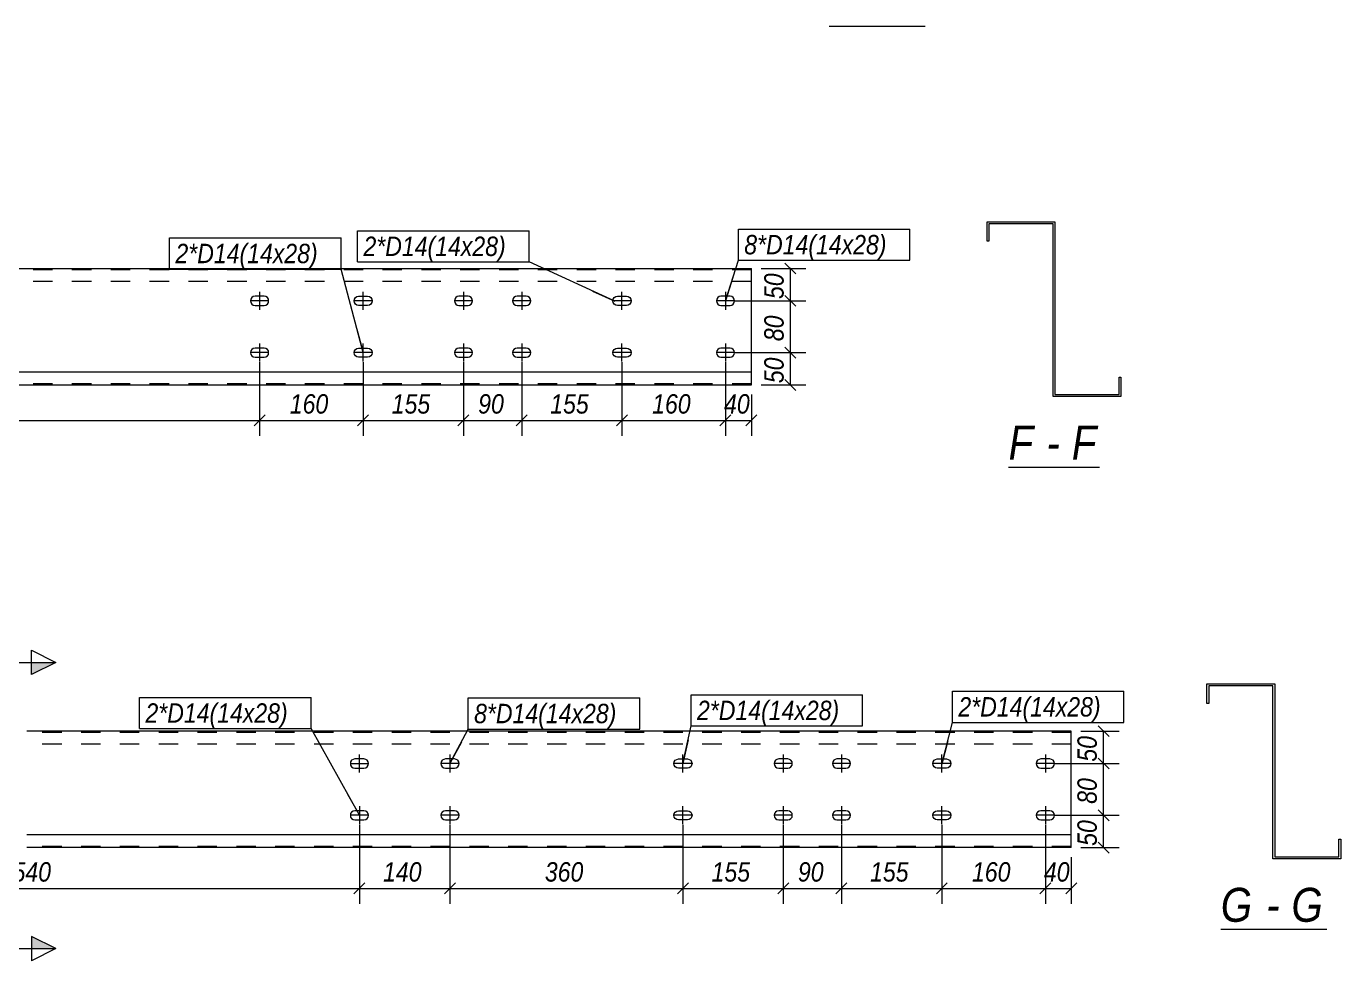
# Model space of a CAD drawing. Header units: millimetres. Extents: x 181 to 4047, y 165 to 2266.
# Drawn here: x 1389.8 to 1525.2, y 266.3 to 362.5 of the extents above; entities that cross this region are included whole.
import ezdxf

# ---------------------------------------------------------------- set-up
doc = ezdxf.new("R2010")
doc.units = ezdxf.units.MM
doc.linetypes.add('XKITLINE00', pattern=[0])
doc.linetypes.add('XKITLINE02', pattern=[4, 2, -2])
for name, color, linetype, lineweight in [('Bolt', 7, 'Continuous', 0), ('BoltMark', 3, 'Continuous', 0), ('OtherObjectType', 1, 'Continuous', 0), ('Part', 2, 'Continuous', 0), ('Section', 6, 'Continuous', 0), ('Z-DIMENSIONS', 1, 'Continuous', 0)]:
    doc.layers.add(name, color=color, linetype=linetype, lineweight=lineweight)
doc.styles.add('Arial Italic', font='ariali.ttf')

msp = doc.modelspace()

# ---------------------------------------------------------------- hatches: boundary and pattern name
at = {"layer": 'Section'}
for points in [[(1390.37, 297.02), (1392.87, 297.02), (1390.37, 295.77)], [(1390.37, 268.79), (1392.87, 267.54), (1390.37, 267.54)]]:
    msp.add_hatch(color=1, dxfattribs=at).paths.add_polyline_path(points, flags=17)

# ---------------------------------------------------------------- linework, layer by layer
at = {"layer": 'Bolt', "color": 3, "linetype": 'XKITLINE00', "lineweight": 0}
for p, q in [((1413.06, 334.58), (1412.96, 334.43)), ((1413.21, 334.69), (1413.06, 334.58)), ((1413.39, 334.72), (1413.21, 334.69)), ((1414.33, 334.72), (1413.39, 334.72)), ((1413.86, 335.19), (1413.86, 333.32)), ((1414.5, 334.69), (1414.33, 334.72)), ((1414.66, 334.58), (1414.5, 334.69)), ((1414.76, 334.43), (1414.66, 334.58)), ((1423.63, 334.43), (1423.73, 334.58)), ((1423.73, 334.58), (1423.88, 334.69)), ((1423.88, 334.69), (1424.06, 334.72)), ((1424.06, 334.72), (1424.99, 334.72)), ((1424.53, 333.32), (1424.53, 335.19)), ((1424.99, 334.72), (1425.17, 334.69)), ((1425.17, 334.69), (1425.32, 334.58)), ((1425.32, 334.58), (1425.42, 334.43)), ((1434.06, 334.58), (1433.96, 334.43)), ((1434.21, 334.69), (1434.06, 334.58)), ((1434.39, 334.72), (1434.21, 334.69)), ((1435.33, 334.72), (1434.39, 334.72)), ((1434.86, 335.19), (1434.86, 333.32)), ((1435.5, 334.69), (1435.33, 334.72)), ((1435.66, 334.58), (1435.5, 334.69)), ((1435.76, 334.43), (1435.66, 334.58)), ((1440.06, 334.58), (1439.96, 334.43)), ((1440.21, 334.69), (1440.06, 334.58)), ((1440.39, 334.72), (1440.21, 334.69)), ((1441.33, 334.72), (1440.39, 334.72)), ((1440.86, 335.19), (1440.86, 333.32)), ((1441.5, 334.69), (1441.33, 334.72)), ((1441.66, 334.58), (1441.5, 334.69)), ((1441.76, 334.43), (1441.66, 334.58)), ((1450.29, 334.43), (1450.4, 334.58)), ((1450.4, 334.58), (1450.55, 334.69)), ((1450.55, 334.69), (1450.73, 334.72)), ((1450.73, 334.72), (1451.66, 334.72)), ((1451.19, 333.32), (1451.19, 335.19)), ((1451.66, 334.72), (1451.84, 334.69)), ((1451.84, 334.69), (1451.99, 334.58)), ((1451.99, 334.58), (1452.09, 334.43)), ((1461.06, 334.58), (1460.96, 334.43)), ((1461.21, 334.69), (1461.06, 334.58)), ((1461.39, 334.72), (1461.21, 334.69)), ((1462.33, 334.72), (1461.39, 334.72)), ((1461.86, 335.19), (1461.86, 333.32)), ((1462.5, 334.69), (1462.33, 334.72)), ((1462.66, 334.58), (1462.5, 334.69)), ((1462.76, 334.43), (1462.66, 334.58)), ((1412.96, 334.43), (1412.93, 334.25)), ((1412.93, 334.25), (1412.93, 334.25)), ((1412.93, 334.25), (1412.96, 334.08)), ((1414.79, 334.25), (1412.93, 334.25)), ((1412.96, 334.08), (1413.06, 333.92)), ((1413.06, 333.92), (1413.21, 333.82)), ((1413.21, 333.82), (1413.39, 333.79)), ((1413.39, 333.79), (1414.33, 333.79)), ((1414.33, 333.79), (1414.5, 333.82)), ((1414.5, 333.82), (1414.66, 333.92)), ((1414.66, 333.92), (1414.76, 334.08)), ((1414.79, 334.25), (1414.76, 334.43)), ((1414.76, 334.08), (1414.79, 334.25)), ((1414.79, 334.25), (1414.79, 334.25)), ((1423.59, 334.25), (1423.63, 334.43)), ((1423.63, 334.08), (1423.59, 334.25)), ((1423.59, 334.25), (1423.59, 334.25)), ((1425.46, 334.25), (1423.59, 334.25)), ((1423.73, 333.92), (1423.63, 334.08)), ((1423.88, 333.82), (1423.73, 333.92)), ((1424.06, 333.79), (1423.88, 333.82)), ((1424.99, 333.79), (1424.06, 333.79)), ((1425.17, 333.82), (1424.99, 333.79)), ((1425.32, 333.92), (1425.17, 333.82)), ((1425.42, 334.08), (1425.32, 333.92)), ((1425.42, 334.43), (1425.46, 334.25)), ((1425.46, 334.25), (1425.42, 334.08)), ((1425.46, 334.25), (1425.46, 334.25)), ((1433.96, 334.43), (1433.93, 334.25)), ((1433.93, 334.25), (1433.93, 334.25)), ((1433.93, 334.25), (1433.96, 334.08)), ((1435.79, 334.25), (1433.93, 334.25)), ((1433.96, 334.08), (1434.06, 333.92)), ((1434.06, 333.92), (1434.21, 333.82)), ((1434.21, 333.82), (1434.39, 333.79)), ((1434.39, 333.79), (1435.33, 333.79)), ((1435.33, 333.79), (1435.5, 333.82)), ((1435.5, 333.82), (1435.66, 333.92)), ((1435.66, 333.92), (1435.76, 334.08)), ((1435.79, 334.25), (1435.76, 334.43)), ((1435.76, 334.08), (1435.79, 334.25)), ((1435.79, 334.25), (1435.79, 334.25)), ((1439.96, 334.43), (1439.93, 334.25)), ((1439.93, 334.25), (1439.93, 334.25)), ((1439.93, 334.25), (1439.96, 334.08)), ((1441.79, 334.25), (1439.93, 334.25)), ((1439.96, 334.08), (1440.06, 333.92)), ((1440.06, 333.92), (1440.21, 333.82)), ((1440.21, 333.82), (1440.39, 333.79)), ((1440.39, 333.79), (1441.33, 333.79)), ((1441.33, 333.79), (1441.5, 333.82)), ((1441.5, 333.82), (1441.66, 333.92)), ((1441.66, 333.92), (1441.76, 334.08)), ((1441.79, 334.25), (1441.76, 334.43)), ((1441.76, 334.08), (1441.79, 334.25)), ((1441.79, 334.25), (1441.79, 334.25)), ((1450.26, 334.25), (1450.29, 334.43)), ((1450.29, 334.08), (1450.26, 334.25)), ((1450.26, 334.25), (1450.26, 334.25)), ((1452.13, 334.25), (1450.26, 334.25)), ((1450.4, 333.92), (1450.29, 334.08)), ((1450.55, 333.82), (1450.4, 333.92)), ((1450.73, 333.79), (1450.55, 333.82)), ((1451.66, 333.79), (1450.73, 333.79)), ((1451.84, 333.82), (1451.66, 333.79)), ((1451.99, 333.92), (1451.84, 333.82)), ((1452.09, 334.08), (1451.99, 333.92)), ((1452.09, 334.43), (1452.13, 334.25)), ((1452.13, 334.25), (1452.09, 334.08)), ((1452.13, 334.25), (1452.13, 334.25)), ((1460.96, 334.43), (1460.93, 334.25)), ((1460.93, 334.25), (1460.93, 334.25)), ((1460.93, 334.25), (1460.96, 334.08)), ((1462.79, 334.25), (1460.93, 334.25)), ((1460.96, 334.08), (1461.06, 333.92)), ((1461.06, 333.92), (1461.21, 333.82)), ((1461.21, 333.82), (1461.39, 333.79)), ((1461.39, 333.79), (1462.33, 333.79)), ((1462.33, 333.79), (1462.5, 333.82)), ((1462.5, 333.82), (1462.66, 333.92)), ((1462.66, 333.92), (1462.76, 334.08)), ((1462.79, 334.25), (1462.76, 334.43)), ((1462.76, 334.08), (1462.79, 334.25)), ((1462.79, 334.25), (1462.79, 334.25)), ((1412.96, 329.1), (1412.93, 328.92)), ((1413.06, 329.25), (1412.96, 329.1)), ((1413.21, 329.35), (1413.06, 329.25)), ((1413.39, 329.39), (1413.21, 329.35)), ((1414.33, 329.39), (1413.39, 329.39)), ((1413.86, 329.85), (1413.86, 327.99)), ((1414.5, 329.35), (1414.33, 329.39)), ((1414.66, 329.25), (1414.5, 329.35)), ((1414.76, 329.1), (1414.66, 329.25)), ((1414.79, 328.92), (1414.76, 329.1)), ((1423.59, 328.92), (1423.63, 329.1)), ((1423.63, 329.1), (1423.73, 329.25)), ((1423.73, 329.25), (1423.88, 329.35)), ((1423.88, 329.35), (1424.06, 329.39)), ((1424.06, 329.39), (1424.99, 329.39)), ((1424.53, 327.99), (1424.53, 329.85)), ((1424.99, 329.39), (1425.17, 329.35)), ((1425.17, 329.35), (1425.32, 329.25)), ((1425.32, 329.25), (1425.42, 329.1)), ((1425.42, 329.1), (1425.46, 328.92)), ((1433.96, 329.1), (1433.93, 328.92)), ((1434.06, 329.25), (1433.96, 329.1)), ((1434.21, 329.35), (1434.06, 329.25)), ((1434.39, 329.39), (1434.21, 329.35)), ((1435.33, 329.39), (1434.39, 329.39)), ((1434.86, 329.85), (1434.86, 327.99)), ((1435.5, 329.35), (1435.33, 329.39)), ((1435.66, 329.25), (1435.5, 329.35)), ((1435.76, 329.1), (1435.66, 329.25)), ((1435.79, 328.92), (1435.76, 329.1)), ((1439.96, 329.1), (1439.93, 328.92)), ((1440.06, 329.25), (1439.96, 329.1)), ((1440.21, 329.35), (1440.06, 329.25)), ((1440.39, 329.39), (1440.21, 329.35)), ((1441.33, 329.39), (1440.39, 329.39)), ((1440.86, 329.85), (1440.86, 327.99)), ((1441.5, 329.35), (1441.33, 329.39)), ((1441.66, 329.25), (1441.5, 329.35)), ((1441.76, 329.1), (1441.66, 329.25)), ((1441.79, 328.92), (1441.76, 329.1)), ((1450.26, 328.92), (1450.29, 329.1)), ((1450.29, 329.1), (1450.4, 329.25)), ((1450.4, 329.25), (1450.55, 329.35)), ((1450.55, 329.35), (1450.73, 329.39)), ((1450.73, 329.39), (1451.66, 329.39)), ((1451.19, 327.99), (1451.19, 329.85)), ((1451.66, 329.39), (1451.84, 329.35)), ((1451.84, 329.35), (1451.99, 329.25)), ((1451.99, 329.25), (1452.09, 329.1)), ((1452.09, 329.1), (1452.13, 328.92)), ((1460.96, 329.1), (1460.93, 328.92)), ((1461.06, 329.25), (1460.96, 329.1)), ((1461.21, 329.35), (1461.06, 329.25)), ((1461.39, 329.39), (1461.21, 329.35)), ((1462.33, 329.39), (1461.39, 329.39)), ((1461.86, 329.85), (1461.86, 327.99)), ((1462.5, 329.35), (1462.33, 329.39)), ((1462.66, 329.25), (1462.5, 329.35)), ((1462.76, 329.1), (1462.66, 329.25)), ((1462.79, 328.92), (1462.76, 329.1)), ((1412.93, 328.92), (1412.93, 328.92)), ((1412.93, 328.92), (1412.96, 328.74)), ((1414.79, 328.92), (1412.93, 328.92)), ((1412.96, 328.74), (1413.06, 328.59)), ((1413.06, 328.59), (1413.21, 328.49)), ((1413.21, 328.49), (1413.39, 328.45)), ((1413.39, 328.45), (1414.33, 328.45)), ((1414.33, 328.45), (1414.5, 328.49)), ((1414.5, 328.49), (1414.66, 328.59)), ((1414.66, 328.59), (1414.76, 328.74)), ((1414.76, 328.74), (1414.79, 328.92)), ((1414.79, 328.92), (1414.79, 328.92)), ((1423.63, 328.74), (1423.59, 328.92)), ((1423.59, 328.92), (1423.59, 328.92)), ((1425.46, 328.92), (1423.59, 328.92)), ((1423.73, 328.59), (1423.63, 328.74)), ((1423.88, 328.49), (1423.73, 328.59)), ((1424.06, 328.45), (1423.88, 328.49)), ((1424.99, 328.45), (1424.06, 328.45)), ((1425.17, 328.49), (1424.99, 328.45)), ((1425.32, 328.59), (1425.17, 328.49)), ((1425.42, 328.74), (1425.32, 328.59)), ((1425.46, 328.92), (1425.42, 328.74)), ((1425.46, 328.92), (1425.46, 328.92)), ((1433.93, 328.92), (1433.93, 328.92)), ((1433.93, 328.92), (1433.96, 328.74)), ((1435.79, 328.92), (1433.93, 328.92)), ((1433.96, 328.74), (1434.06, 328.59)), ((1434.06, 328.59), (1434.21, 328.49)), ((1434.21, 328.49), (1434.39, 328.45)), ((1434.39, 328.45), (1435.33, 328.45)), ((1435.33, 328.45), (1435.5, 328.49)), ((1435.5, 328.49), (1435.66, 328.59)), ((1435.66, 328.59), (1435.76, 328.74)), ((1435.76, 328.74), (1435.79, 328.92)), ((1435.79, 328.92), (1435.79, 328.92)), ((1439.93, 328.92), (1439.93, 328.92)), ((1439.93, 328.92), (1439.96, 328.74)), ((1441.79, 328.92), (1439.93, 328.92)), ((1439.96, 328.74), (1440.06, 328.59)), ((1440.06, 328.59), (1440.21, 328.49)), ((1440.21, 328.49), (1440.39, 328.45)), ((1440.39, 328.45), (1441.33, 328.45)), ((1441.33, 328.45), (1441.5, 328.49)), ((1441.5, 328.49), (1441.66, 328.59)), ((1441.66, 328.59), (1441.76, 328.74)), ((1441.76, 328.74), (1441.79, 328.92)), ((1441.79, 328.92), (1441.79, 328.92)), ((1450.29, 328.74), (1450.26, 328.92)), ((1450.26, 328.92), (1450.26, 328.92)), ((1452.13, 328.92), (1450.26, 328.92)), ((1450.4, 328.59), (1450.29, 328.74)), ((1450.55, 328.49), (1450.4, 328.59)), ((1450.73, 328.45), (1450.55, 328.49)), ((1451.66, 328.45), (1450.73, 328.45)), ((1451.84, 328.49), (1451.66, 328.45)), ((1451.99, 328.59), (1451.84, 328.49)), ((1452.09, 328.74), (1451.99, 328.59)), ((1452.13, 328.92), (1452.09, 328.74)), ((1452.13, 328.92), (1452.13, 328.92)), ((1460.93, 328.92), (1460.93, 328.92)), ((1460.93, 328.92), (1460.96, 328.74)), ((1462.79, 328.92), (1460.93, 328.92)), ((1460.96, 328.74), (1461.06, 328.59)), ((1461.06, 328.59), (1461.21, 328.49)), ((1461.21, 328.49), (1461.39, 328.45)), ((1461.39, 328.45), (1462.33, 328.45)), ((1462.33, 328.45), (1462.5, 328.49)), ((1462.5, 328.49), (1462.66, 328.59)), ((1462.66, 328.59), (1462.76, 328.74)), ((1462.76, 328.74), (1462.79, 328.92)), ((1462.79, 328.92), (1462.79, 328.92)), ((1424.14, 285.67), (1424.14, 287.54)), ((1433.47, 287.54), (1433.47, 285.67)), ((1457.47, 285.67), (1457.47, 287.54)), ((1467.81, 287.54), (1467.81, 285.67)), ((1473.81, 287.54), (1473.81, 285.67)), ((1484.14, 285.67), (1484.14, 287.54)), ((1494.81, 287.54), (1494.81, 285.67)), ((1423.24, 286.78), (1423.21, 286.6)), ((1423.21, 286.6), (1423.21, 286.6)), ((1423.21, 286.6), (1423.24, 286.42)), ((1423.21, 286.6), (1425.07, 286.6)), ((1423.34, 286.93), (1423.24, 286.78)), ((1423.24, 286.42), (1423.34, 286.27)), ((1423.5, 287.03), (1423.34, 286.93)), ((1423.34, 286.27), (1423.5, 286.17)), ((1423.67, 287.07), (1423.5, 287.03)), ((1423.5, 286.17), (1423.67, 286.14)), ((1424.61, 287.07), (1423.67, 287.07)), ((1423.67, 286.14), (1424.61, 286.14)), ((1424.79, 287.03), (1424.61, 287.07)), ((1424.61, 286.14), (1424.79, 286.17)), ((1424.94, 286.93), (1424.79, 287.03)), ((1424.79, 286.17), (1424.94, 286.27)), ((1425.04, 286.78), (1424.94, 286.93)), ((1424.94, 286.27), (1425.04, 286.42)), ((1425.07, 286.6), (1425.04, 286.78)), ((1425.04, 286.42), (1425.07, 286.6)), ((1425.07, 286.6), (1425.07, 286.6)), ((1432.58, 286.78), (1432.54, 286.6)), ((1432.54, 286.6), (1432.54, 286.6)), ((1432.54, 286.6), (1432.58, 286.42)), ((1434.41, 286.6), (1432.54, 286.6)), ((1432.68, 286.93), (1432.58, 286.78)), ((1432.58, 286.42), (1432.68, 286.27)), ((1432.83, 287.03), (1432.68, 286.93)), ((1432.68, 286.27), (1432.83, 286.17)), ((1433.01, 287.07), (1432.83, 287.03)), ((1432.83, 286.17), (1433.01, 286.14)), ((1433.94, 287.07), (1433.01, 287.07)), ((1433.01, 286.14), (1433.94, 286.14)), ((1434.12, 287.03), (1433.94, 287.07)), ((1433.94, 286.14), (1434.12, 286.17)), ((1434.27, 286.93), (1434.12, 287.03)), ((1434.12, 286.17), (1434.27, 286.27)), ((1434.37, 286.78), (1434.27, 286.93)), ((1434.27, 286.27), (1434.37, 286.42)), ((1434.41, 286.6), (1434.37, 286.78)), ((1434.37, 286.42), (1434.41, 286.6)), ((1434.41, 286.6), (1434.41, 286.6)), ((1456.54, 286.6), (1456.58, 286.78)), ((1456.58, 286.42), (1456.54, 286.6)), ((1456.54, 286.6), (1456.54, 286.6)), ((1458.41, 286.6), (1456.54, 286.6)), ((1456.58, 286.78), (1456.68, 286.93)), ((1456.68, 286.27), (1456.58, 286.42)), ((1456.68, 286.93), (1456.83, 287.03)), ((1456.83, 286.17), (1456.68, 286.27)), ((1456.83, 287.03), (1457.01, 287.07)), ((1457.01, 286.14), (1456.83, 286.17)), ((1457.01, 287.07), (1457.94, 287.07)), ((1457.94, 286.14), (1457.01, 286.14)), ((1457.94, 287.07), (1458.12, 287.03)), ((1458.12, 286.17), (1457.94, 286.14)), ((1458.12, 287.03), (1458.27, 286.93)), ((1458.27, 286.27), (1458.12, 286.17)), ((1458.27, 286.93), (1458.37, 286.78)), ((1458.37, 286.42), (1458.27, 286.27)), ((1458.37, 286.78), (1458.41, 286.6)), ((1458.41, 286.6), (1458.37, 286.42)), ((1458.41, 286.6), (1458.41, 286.6)), ((1466.91, 286.78), (1466.87, 286.6)), ((1466.87, 286.6), (1466.87, 286.6)), ((1466.87, 286.6), (1466.91, 286.42)), ((1468.74, 286.6), (1466.87, 286.6)), ((1467.01, 286.93), (1466.91, 286.78)), ((1466.91, 286.42), (1467.01, 286.27)), ((1467.16, 287.03), (1467.01, 286.93)), ((1467.01, 286.27), (1467.16, 286.17)), ((1467.34, 287.07), (1467.16, 287.03)), ((1467.16, 286.17), (1467.34, 286.14)), ((1468.27, 287.07), (1467.34, 287.07)), ((1467.34, 286.14), (1468.27, 286.14)), ((1468.45, 287.03), (1468.27, 287.07)), ((1468.27, 286.14), (1468.45, 286.17)), ((1468.6, 286.93), (1468.45, 287.03)), ((1468.45, 286.17), (1468.6, 286.27)), ((1468.71, 286.78), (1468.6, 286.93)), ((1468.6, 286.27), (1468.71, 286.42)), ((1468.74, 286.6), (1468.71, 286.78)), ((1468.71, 286.42), (1468.74, 286.6)), ((1468.74, 286.6), (1468.74, 286.6)), ((1472.91, 286.78), (1472.87, 286.6)), ((1472.87, 286.6), (1472.87, 286.6)), ((1472.87, 286.6), (1472.91, 286.42)), ((1474.74, 286.6), (1472.87, 286.6)), ((1473.01, 286.93), (1472.91, 286.78)), ((1472.91, 286.42), (1473.01, 286.27)), ((1473.16, 287.03), (1473.01, 286.93)), ((1473.01, 286.27), (1473.16, 286.17)), ((1473.34, 287.07), (1473.16, 287.03)), ((1473.16, 286.17), (1473.34, 286.14)), ((1474.27, 287.07), (1473.34, 287.07)), ((1473.34, 286.14), (1474.27, 286.14)), ((1474.45, 287.03), (1474.27, 287.07)), ((1474.27, 286.14), (1474.45, 286.17)), ((1474.6, 286.93), (1474.45, 287.03)), ((1474.45, 286.17), (1474.6, 286.27)), ((1474.71, 286.78), (1474.6, 286.93)), ((1474.6, 286.27), (1474.71, 286.42)), ((1474.74, 286.6), (1474.71, 286.78)), ((1474.71, 286.42), (1474.74, 286.6)), ((1474.74, 286.6), (1474.74, 286.6)), ((1483.21, 286.6), (1483.24, 286.78)), ((1483.24, 286.42), (1483.21, 286.6)), ((1483.21, 286.6), (1483.21, 286.6)), ((1485.07, 286.6), (1483.21, 286.6)), ((1483.24, 286.78), (1483.34, 286.93)), ((1483.34, 286.27), (1483.24, 286.42)), ((1483.34, 286.93), (1483.5, 287.03)), ((1483.5, 286.17), (1483.34, 286.27)), ((1483.5, 287.03), (1483.67, 287.07)), ((1483.67, 286.14), (1483.5, 286.17)), ((1483.67, 287.07), (1484.61, 287.07)), ((1484.61, 286.14), (1483.67, 286.14)), ((1484.61, 287.07), (1484.79, 287.03)), ((1484.79, 286.17), (1484.61, 286.14)), ((1484.79, 287.03), (1484.94, 286.93)), ((1484.94, 286.27), (1484.79, 286.17)), ((1484.94, 286.93), (1485.04, 286.78)), ((1485.04, 286.42), (1484.94, 286.27)), ((1485.04, 286.78), (1485.07, 286.6)), ((1485.07, 286.6), (1485.04, 286.42)), ((1485.07, 286.6), (1485.07, 286.6)), ((1493.91, 286.78), (1493.87, 286.6)), ((1493.87, 286.6), (1493.87, 286.6)), ((1493.87, 286.6), (1493.91, 286.42)), ((1495.74, 286.6), (1493.87, 286.6)), ((1494.01, 286.93), (1493.91, 286.78)), ((1493.91, 286.42), (1494.01, 286.27)), ((1494.16, 287.03), (1494.01, 286.93)), ((1494.01, 286.27), (1494.16, 286.17)), ((1494.34, 287.07), (1494.16, 287.03)), ((1494.16, 286.17), (1494.34, 286.14)), ((1495.27, 287.07), (1494.34, 287.07)), ((1494.34, 286.14), (1495.27, 286.14)), ((1495.45, 287.03), (1495.27, 287.07)), ((1495.27, 286.14), (1495.45, 286.17)), ((1495.6, 286.93), (1495.45, 287.03)), ((1495.45, 286.17), (1495.6, 286.27)), ((1495.71, 286.78), (1495.6, 286.93)), ((1495.6, 286.27), (1495.71, 286.42)), ((1495.74, 286.6), (1495.71, 286.78)), ((1495.71, 286.42), (1495.74, 286.6)), ((1495.74, 286.6), (1495.74, 286.6)), ((1423.5, 281.7), (1423.34, 281.6)), ((1423.67, 281.74), (1423.5, 281.7)), ((1424.61, 281.74), (1423.67, 281.74)), ((1424.14, 282.2), (1424.14, 280.34)), ((1424.79, 281.7), (1424.61, 281.74)), ((1424.94, 281.6), (1424.79, 281.7)), ((1432.83, 281.7), (1432.68, 281.6)), ((1433.01, 281.74), (1432.83, 281.7)), ((1433.94, 281.74), (1433.01, 281.74)), ((1433.47, 282.2), (1433.47, 280.34)), ((1434.12, 281.7), (1433.94, 281.74)), ((1434.27, 281.6), (1434.12, 281.7)), ((1456.68, 281.6), (1456.83, 281.7)), ((1456.83, 281.7), (1457.01, 281.74)), ((1457.01, 281.74), (1457.94, 281.74)), ((1457.47, 280.34), (1457.47, 282.2)), ((1457.94, 281.74), (1458.12, 281.7)), ((1458.12, 281.7), (1458.27, 281.6)), ((1467.16, 281.7), (1467.01, 281.6)), ((1467.34, 281.74), (1467.16, 281.7)), ((1468.27, 281.74), (1467.34, 281.74)), ((1467.81, 282.2), (1467.81, 280.34)), ((1468.45, 281.7), (1468.27, 281.74)), ((1468.6, 281.6), (1468.45, 281.7)), ((1473.16, 281.7), (1473.01, 281.6)), ((1473.34, 281.74), (1473.16, 281.7)), ((1474.27, 281.74), (1473.34, 281.74)), ((1473.81, 282.2), (1473.81, 280.34)), ((1474.45, 281.7), (1474.27, 281.74)), ((1474.6, 281.6), (1474.45, 281.7)), ((1483.34, 281.6), (1483.5, 281.7)), ((1483.5, 281.7), (1483.67, 281.74)), ((1483.67, 281.74), (1484.61, 281.74)), ((1484.14, 280.34), (1484.14, 282.2)), ((1484.61, 281.74), (1484.79, 281.7)), ((1484.79, 281.7), (1484.94, 281.6)), ((1494.16, 281.7), (1494.01, 281.6)), ((1494.34, 281.74), (1494.16, 281.7)), ((1495.27, 281.74), (1494.34, 281.74)), ((1494.81, 282.2), (1494.81, 280.34)), ((1495.45, 281.7), (1495.27, 281.74)), ((1495.6, 281.6), (1495.45, 281.7)), ((1423.24, 281.45), (1423.21, 281.27)), ((1423.21, 281.27), (1423.21, 281.27)), ((1423.21, 281.27), (1423.24, 281.09)), ((1425.07, 281.27), (1423.21, 281.27)), ((1423.34, 281.6), (1423.24, 281.45)), ((1423.24, 281.09), (1423.34, 280.94)), ((1423.34, 280.94), (1423.5, 280.84)), ((1423.5, 280.84), (1423.67, 280.8)), ((1423.67, 280.8), (1424.61, 280.8)), ((1424.61, 280.8), (1424.79, 280.84)), ((1424.79, 280.84), (1424.94, 280.94)), ((1425.04, 281.45), (1424.94, 281.6)), ((1424.94, 280.94), (1425.04, 281.09)), ((1425.07, 281.27), (1425.04, 281.45)), ((1425.04, 281.09), (1425.07, 281.27)), ((1425.07, 281.27), (1425.07, 281.27)), ((1432.58, 281.45), (1432.54, 281.27)), ((1432.54, 281.27), (1432.54, 281.27)), ((1432.54, 281.27), (1432.58, 281.09)), ((1434.41, 281.27), (1432.54, 281.27)), ((1432.68, 281.6), (1432.58, 281.45)), ((1432.58, 281.09), (1432.68, 280.94)), ((1432.68, 280.94), (1432.83, 280.84)), ((1432.83, 280.84), (1433.01, 280.8)), ((1433.01, 280.8), (1433.94, 280.8)), ((1433.94, 280.8), (1434.12, 280.84)), ((1434.12, 280.84), (1434.27, 280.94)), ((1434.37, 281.45), (1434.27, 281.6)), ((1434.27, 280.94), (1434.37, 281.09)), ((1434.41, 281.27), (1434.37, 281.45)), ((1434.37, 281.09), (1434.41, 281.27)), ((1434.41, 281.27), (1434.41, 281.27)), ((1456.54, 281.27), (1456.58, 281.45)), ((1456.58, 281.09), (1456.54, 281.27)), ((1456.54, 281.27), (1456.54, 281.27)), ((1458.41, 281.27), (1456.54, 281.27)), ((1456.58, 281.45), (1456.68, 281.6)), ((1456.68, 280.94), (1456.58, 281.09)), ((1456.83, 280.84), (1456.68, 280.94)), ((1457.01, 280.8), (1456.83, 280.84)), ((1457.94, 280.8), (1457.01, 280.8)), ((1458.12, 280.84), (1457.94, 280.8)), ((1458.27, 280.94), (1458.12, 280.84)), ((1458.27, 281.6), (1458.37, 281.45)), ((1458.37, 281.09), (1458.27, 280.94)), ((1458.37, 281.45), (1458.41, 281.27)), ((1458.41, 281.27), (1458.37, 281.09)), ((1458.41, 281.27), (1458.41, 281.27)), ((1466.91, 281.45), (1466.87, 281.27)), ((1466.87, 281.27), (1466.87, 281.27)), ((1466.87, 281.27), (1466.91, 281.09)), ((1468.74, 281.27), (1466.87, 281.27)), ((1467.01, 281.6), (1466.91, 281.45)), ((1466.91, 281.09), (1467.01, 280.94)), ((1467.01, 280.94), (1467.16, 280.84)), ((1467.16, 280.84), (1467.34, 280.8)), ((1467.34, 280.8), (1468.27, 280.8)), ((1468.27, 280.8), (1468.45, 280.84)), ((1468.45, 280.84), (1468.6, 280.94)), ((1468.71, 281.45), (1468.6, 281.6)), ((1468.6, 280.94), (1468.71, 281.09)), ((1468.74, 281.27), (1468.71, 281.45)), ((1468.71, 281.09), (1468.74, 281.27)), ((1468.74, 281.27), (1468.74, 281.27)), ((1472.91, 281.45), (1472.87, 281.27)), ((1472.87, 281.27), (1472.87, 281.27)), ((1472.87, 281.27), (1472.91, 281.09)), ((1474.74, 281.27), (1472.87, 281.27)), ((1473.01, 281.6), (1472.91, 281.45)), ((1472.91, 281.09), (1473.01, 280.94)), ((1473.01, 280.94), (1473.16, 280.84)), ((1473.16, 280.84), (1473.34, 280.8)), ((1473.34, 280.8), (1474.27, 280.8)), ((1474.27, 280.8), (1474.45, 280.84)), ((1474.45, 280.84), (1474.6, 280.94)), ((1474.71, 281.45), (1474.6, 281.6)), ((1474.6, 280.94), (1474.71, 281.09)), ((1474.74, 281.27), (1474.71, 281.45)), ((1474.71, 281.09), (1474.74, 281.27)), ((1474.74, 281.27), (1474.74, 281.27)), ((1483.21, 281.27), (1483.24, 281.45)), ((1483.24, 281.09), (1483.21, 281.27)), ((1483.21, 281.27), (1483.21, 281.27)), ((1485.07, 281.27), (1483.21, 281.27)), ((1483.24, 281.45), (1483.34, 281.6)), ((1483.34, 280.94), (1483.24, 281.09)), ((1483.5, 280.84), (1483.34, 280.94)), ((1483.67, 280.8), (1483.5, 280.84)), ((1484.61, 280.8), (1483.67, 280.8)), ((1484.79, 280.84), (1484.61, 280.8)), ((1484.94, 280.94), (1484.79, 280.84)), ((1484.94, 281.6), (1485.04, 281.45)), ((1485.04, 281.09), (1484.94, 280.94)), ((1485.04, 281.45), (1485.07, 281.27)), ((1485.07, 281.27), (1485.04, 281.09)), ((1485.07, 281.27), (1485.07, 281.27)), ((1493.91, 281.45), (1493.87, 281.27)), ((1493.87, 281.27), (1493.87, 281.27)), ((1493.87, 281.27), (1493.91, 281.09)), ((1495.74, 281.27), (1493.87, 281.27)), ((1494.01, 281.6), (1493.91, 281.45)), ((1493.91, 281.09), (1494.01, 280.94)), ((1494.01, 280.94), (1494.16, 280.84)), ((1494.16, 280.84), (1494.34, 280.8)), ((1494.34, 280.8), (1495.27, 280.8)), ((1495.27, 280.8), (1495.45, 280.84)), ((1495.45, 280.84), (1495.6, 280.94)), ((1495.71, 281.45), (1495.6, 281.6)), ((1495.6, 280.94), (1495.71, 281.09)), ((1495.74, 281.27), (1495.71, 281.45)), ((1495.71, 281.09), (1495.74, 281.27)), ((1495.74, 281.27), (1495.74, 281.27))]:
    msp.add_line(p, q, dxfattribs=at)
at = {"layer": 'BoltMark', "color": 3, "linetype": 'XKITLINE00', "lineweight": 0}
for p, q in [((1423.96, 341.47), (1441.62, 341.47)), ((1423.96, 338.27), (1423.96, 341.47)), ((1441.62, 338.27), (1441.62, 341.47)), ((1463.19, 341.64), (1480.84, 341.64)), ((1463.19, 338.44), (1463.19, 341.64)), ((1480.84, 338.44), (1480.84, 341.64)), ((1404.59, 340.73), (1422.25, 340.73)), ((1404.59, 337.53), (1404.59, 340.73)), ((1422.25, 337.53), (1422.25, 340.73)), ((1404.59, 337.53), (1422.25, 337.53)), ((1424.53, 328.92), (1422.25, 337.53)), ((1423.96, 338.27), (1441.62, 338.27)), ((1450.44, 334.22), (1441.62, 338.27)), ((1461.86, 334.25), (1463.19, 338.44)), ((1463.19, 338.44), (1480.84, 338.44)), ((1462.61, 336.64), (1461.86, 334.25)), ((1448.17, 335.26), (1450.44, 334.22)), ((1423.89, 331.34), (1424.53, 328.92)), ((1485.25, 294.04), (1502.91, 294.04)), ((1485.25, 290.84), (1485.25, 294.04)), ((1502.91, 290.84), (1502.91, 294.04)), ((1401.5, 293.4), (1419.16, 293.4)), ((1401.5, 290.2), (1401.5, 293.4)), ((1419.16, 290.2), (1419.16, 293.4)), ((1435.36, 293.35), (1453.02, 293.35)), ((1435.36, 290.15), (1435.36, 293.35)), ((1453.02, 290.15), (1453.02, 293.35)), ((1458.32, 293.67), (1475.98, 293.67)), ((1458.32, 290.47), (1458.32, 293.67)), ((1475.98, 290.47), (1475.98, 293.67)), ((1401.5, 290.2), (1419.16, 290.2)), ((1424.14, 281.27), (1419.16, 290.2)), ((1433.47, 286.6), (1435.36, 290.15)), ((1435.36, 290.15), (1453.02, 290.15)), ((1457.47, 286.6), (1458.32, 290.47)), ((1458.32, 290.47), (1475.98, 290.47)), ((1484.14, 286.52), (1485.25, 290.84)), ((1485.25, 290.84), (1502.91, 290.84)), ((1434.65, 288.81), (1433.47, 286.6)), ((1458.01, 289.05), (1457.47, 286.6)), ((1484.76, 288.95), (1484.14, 286.52)), ((1422.92, 283.45), (1424.14, 281.27))]:
    msp.add_line(p, q, dxfattribs=at)
at = {"layer": 'OtherObjectType', "color": 1, "linetype": 'XKITLINE00', "lineweight": 0}
for p, q in [((1472.53, 362.53), (1482.41, 362.53)), ((1491.02, 317.14), (1500.38, 317.14)), ((1512.88, 269.55), (1523.79, 269.55))]:
    msp.add_line(p, q, dxfattribs=at)
at = {"layer": 'Part', "color": 2, "linetype": 'XKITLINE00', "lineweight": 0}
for p, q in [((1488.8, 340.39), (1488.8, 342.39)), ((1488.8, 342.39), (1495.8, 342.39)), ((1495.6, 342.19), (1489, 342.19)), ((1489, 342.19), (1489, 340.39)), ((1495.6, 324.39), (1495.6, 342.19)), ((1495.8, 342.39), (1495.8, 324.59)), ((1489, 340.39), (1488.8, 340.39)), ((1379.83, 337.59), (1464.53, 337.59)), ((1464.53, 325.59), (1464.53, 337.59)), ((1464.53, 326.92), (1379.83, 326.92)), ((1502.4, 324.59), (1502.4, 326.39)), ((1502.4, 326.39), (1502.6, 326.39)), ((1502.6, 326.39), (1502.6, 324.39)), ((1379.83, 325.59), (1464.53, 325.59)), ((1502.6, 324.39), (1495.6, 324.39)), ((1495.8, 324.59), (1502.4, 324.59)), ((1511.44, 292.8), (1511.44, 294.8)), ((1511.44, 294.8), (1518.44, 294.8)), ((1518.24, 294.6), (1511.64, 294.6)), ((1511.64, 294.6), (1511.64, 292.8)), ((1518.24, 276.8), (1518.24, 294.6)), ((1518.44, 294.8), (1518.44, 277)), ((1511.64, 292.8), (1511.44, 292.8)), ((1497.47, 289.94), (1389.87, 289.94)), ((1497.47, 277.94), (1497.47, 289.94)), ((1497.47, 279.27), (1389.87, 279.27)), ((1497.47, 277.94), (1389.87, 277.94)), ((1525.04, 277), (1525.04, 278.8)), ((1525.04, 278.8), (1525.24, 278.8)), ((1525.24, 278.8), (1525.24, 276.8)), ((1525.24, 276.8), (1518.24, 276.8)), ((1518.44, 277), (1525.04, 277))]:
    msp.add_line(p, q, dxfattribs=at)
at = {"layer": 'Part', "color": 7, "linetype": 'XKITLINE02', "lineweight": 0}
for p, q in [((1464.53, 337.45), (1379.83, 337.45)), ((1464.53, 336.25), (1379.83, 336.25)), ((1464.53, 325.72), (1379.83, 325.72)), ((1497.47, 289.8), (1389.87, 289.8)), ((1497.47, 288.6), (1389.87, 288.6)), ((1497.47, 278.07), (1389.87, 278.07))]:
    msp.add_line(p, q, dxfattribs=at)
at = {"layer": 'Section', "color": 1, "linetype": 'XKITLINE00', "lineweight": 0}
for p, q in [((1390.37, 295.77), (1390.37, 298.27)), ((1390.37, 298.27), (1392.87, 297.02)), ((1384.87, 297.02), (1392.87, 297.02)), ((1392.87, 297.02), (1390.37, 295.77)), ((1392.87, 267.54), (1390.37, 268.79)), ((1390.37, 268.79), (1390.37, 266.29)), ((1384.87, 267.54), (1392.87, 267.54)), ((1392.87, 267.54), (1390.37, 266.29))]:
    msp.add_line(p, q, dxfattribs=at)
at = {"layer": 'Z-DIMENSIONS', "color": 4, "linetype": 'XKITLINE00', "lineweight": 0}
for p, q in [((1465.53, 337.59), (1470.15, 337.59)), ((1467.98, 338.15), (1469.11, 337.02)), ((1468.55, 334.25), (1468.55, 337.59)), ((1467.98, 334.82), (1469.11, 333.69)), ((1467.98, 334.82), (1469.11, 333.69)), ((1462.86, 334.25), (1470.15, 334.25)), ((1462.86, 334.25), (1470.15, 334.25)), ((1468.55, 328.92), (1468.55, 334.25)), ((1467.98, 329.49), (1469.11, 328.35)), ((1467.98, 329.49), (1469.11, 328.35)), ((1413.86, 327.92), (1413.86, 320.34)), ((1413.86, 327.92), (1413.86, 320.34)), ((1424.53, 327.92), (1424.53, 320.34)), ((1424.53, 327.92), (1424.53, 320.34)), ((1434.86, 327.92), (1434.86, 320.34)), ((1434.86, 327.92), (1434.86, 320.34)), ((1440.86, 327.92), (1440.86, 320.34)), ((1440.86, 327.92), (1440.86, 320.34)), ((1451.19, 327.92), (1451.19, 320.34)), ((1451.19, 327.92), (1451.19, 320.34)), ((1461.86, 327.92), (1461.86, 320.34)), ((1461.86, 327.92), (1461.86, 320.34)), ((1462.86, 328.92), (1470.15, 328.92)), ((1462.86, 328.92), (1470.15, 328.92)), ((1468.55, 325.59), (1468.55, 328.92)), ((1465.53, 325.59), (1470.15, 325.59)), ((1467.98, 326.15), (1469.11, 325.02)), ((1464.53, 324.59), (1464.53, 320.34)), ((1414.42, 322.5), (1413.29, 321.37)), ((1414.42, 322.5), (1413.29, 321.37)), ((1425.09, 322.5), (1423.96, 321.37)), ((1425.09, 322.5), (1423.96, 321.37)), ((1435.42, 322.5), (1434.29, 321.37)), ((1435.42, 322.5), (1434.29, 321.37)), ((1441.42, 322.5), (1440.29, 321.37)), ((1441.42, 322.5), (1440.29, 321.37)), ((1451.76, 322.5), (1450.63, 321.37)), ((1451.76, 322.5), (1450.63, 321.37)), ((1462.42, 322.5), (1461.29, 321.37)), ((1462.42, 322.5), (1461.29, 321.37)), ((1465.09, 322.5), (1463.96, 321.37)), ((1345.93, 321.94), (1413.86, 321.94)), ((1413.86, 321.94), (1424.53, 321.94)), ((1424.53, 321.94), (1434.86, 321.94)), ((1434.86, 321.94), (1440.86, 321.94)), ((1440.86, 321.94), (1451.19, 321.94)), ((1451.19, 321.94), (1461.86, 321.94)), ((1461.86, 321.94), (1464.53, 321.94)), ((1498.47, 289.94), (1502.41, 289.94)), ((1500.24, 290.5), (1501.38, 289.37)), ((1500.81, 286.6), (1500.81, 289.94)), ((1500.24, 287.17), (1501.38, 286.04)), ((1500.24, 287.17), (1501.38, 286.04)), ((1495.81, 286.6), (1502.41, 286.6)), ((1495.81, 286.6), (1502.41, 286.6)), ((1500.81, 281.27), (1500.81, 286.6)), ((1500.24, 281.84), (1501.38, 280.7)), ((1500.24, 281.84), (1501.38, 280.7)), ((1495.81, 281.27), (1502.41, 281.27)), ((1495.81, 281.27), (1502.41, 281.27)), ((1500.81, 277.94), (1500.81, 281.27)), ((1424.14, 280.27), (1424.14, 272.14)), ((1424.14, 280.27), (1424.14, 272.14)), ((1433.47, 280.27), (1433.47, 272.14)), ((1433.47, 280.27), (1433.47, 272.14)), ((1457.47, 280.27), (1457.47, 272.14)), ((1457.47, 280.27), (1457.47, 272.14)), ((1467.81, 280.27), (1467.81, 272.14)), ((1467.81, 280.27), (1467.81, 272.14)), ((1473.81, 280.27), (1473.81, 272.14)), ((1473.81, 280.27), (1473.81, 272.14)), ((1484.14, 280.27), (1484.14, 272.14)), ((1484.14, 280.27), (1484.14, 272.14)), ((1494.81, 280.27), (1494.81, 272.14)), ((1494.81, 280.27), (1494.81, 272.14)), ((1498.47, 277.94), (1502.41, 277.94)), ((1500.24, 278.5), (1501.38, 277.37)), ((1497.47, 276.94), (1497.47, 272.14)), ((1355.97, 273.74), (1424.14, 273.74)), ((1424.71, 274.31), (1423.58, 273.18)), ((1424.71, 274.31), (1423.58, 273.18)), ((1424.14, 273.74), (1433.47, 273.74)), ((1434.04, 274.31), (1432.91, 273.18)), ((1434.04, 274.31), (1432.91, 273.18)), ((1433.47, 273.74), (1457.47, 273.74)), ((1458.04, 274.31), (1456.91, 273.18)), ((1458.04, 274.31), (1456.91, 273.18)), ((1457.47, 273.74), (1467.81, 273.74)), ((1468.37, 274.31), (1467.24, 273.18)), ((1468.37, 274.31), (1467.24, 273.18)), ((1467.81, 273.74), (1473.81, 273.74)), ((1474.37, 274.31), (1473.24, 273.18)), ((1474.37, 274.31), (1473.24, 273.18)), ((1473.81, 273.74), (1484.14, 273.74)), ((1484.71, 274.31), (1483.58, 273.18)), ((1484.71, 274.31), (1483.58, 273.18)), ((1484.14, 273.74), (1494.81, 273.74)), ((1495.37, 274.31), (1494.24, 273.18)), ((1495.37, 274.31), (1494.24, 273.18)), ((1494.81, 273.74), (1497.47, 273.74)), ((1498.04, 274.31), (1496.91, 273.18))]:
    msp.add_line(p, q, dxfattribs=at)
at = {"layer": 'Z-DIMENSIONS', "color": 3}
for p in [(1468.55, 337.59), (1468.55, 334.25), (1468.55, 334.25), (1468.55, 328.92), (1468.55, 328.92), (1468.55, 325.59), (1413.86, 321.94), (1413.86, 321.94), (1424.53, 321.94), (1424.53, 321.94), (1434.86, 321.94), (1434.86, 321.94), (1440.86, 321.94), (1440.86, 321.94), (1451.19, 321.94), (1451.19, 321.94), (1461.86, 321.94), (1461.86, 321.94), (1464.53, 321.94), (1500.81, 289.94), (1500.81, 286.6), (1500.81, 286.6), (1500.81, 281.27), (1500.81, 281.27), (1500.81, 277.94), (1424.14, 273.74), (1424.14, 273.74), (1433.47, 273.74), (1433.47, 273.74), (1457.47, 273.74), (1457.47, 273.74), (1467.81, 273.74), (1467.81, 273.74), (1473.81, 273.74), (1473.81, 273.74), (1484.14, 273.74), (1484.14, 273.74), (1494.81, 273.74), (1494.81, 273.74), (1497.47, 273.74)]:
    msp.add_point(p, dxfattribs=at)

# ---------------------------------------------------------------- texts
at = {"layer": 'BoltMark', "color": 7, "style": 'Arial Italic', "width": 0.85}
for s, p in [('2*D14(14x28)', (1405.19, 338.13)), ('2*D14(14x28)', (1424.56, 338.87)), ('8*D14(14x28)', (1463.79, 339.04)), ('2*D14(14x28)', (1402.1, 290.8)), ('8*D14(14x28)', (1435.96, 290.75)), ('2*D14(14x28)', (1458.92, 291.07)), ('2*D14(14x28)', (1485.85, 291.44))]:
    msp.add_text(s, height=2, dxfattribs=at).set_placement(p)
at = {"layer": 'OtherObjectType', "color": 1, "style": 'Arial Italic', "width": 0.85}
for s, p in [('F', (1491.02, 317.89)), ('F', (1497.53, 317.89)), ('-', (1494.92, 317.89)), ('G', (1512.88, 270.3)), ('G', (1520.16, 270.3)), ('-', (1517.56, 270.3))]:
    msp.add_text(s, height=3.5, dxfattribs=at).set_placement(p)
at = {"layer": 'Z-DIMENSIONS', "color": 3, "style": 'Arial Italic', "width": 0.85}
for s, p in [('50', (1467.85, 334.44)), ('80', (1467.85, 330.1)), ('50', (1467.85, 325.77)), ('50', (1500.11, 286.79)), ('80', (1500.11, 282.45)), ('50', (1500.11, 278.12))]:
    msp.add_text(s, height=2, rotation=90.0002, dxfattribs=at).set_placement(p)
for s, p in [('160', (1416.97, 322.64)), ('155', (1427.47, 322.64)), ('90', (1436.38, 322.64)), ('155', (1443.8, 322.64)), ('160', (1454.3, 322.64)), ('40', (1461.71, 322.64)), ('1540', (1387.09, 274.44)), ('140', (1426.58, 274.44)), ('360', (1443.25, 274.44)), ('155', (1460.42, 274.44)), ('90', (1469.32, 274.44)), ('155', (1476.75, 274.44)), ('160', (1487.25, 274.44)), ('40', (1494.66, 274.44))]:
    msp.add_text(s, height=2, dxfattribs=at).set_placement(p)

doc.saveas('drawing.dxf')
